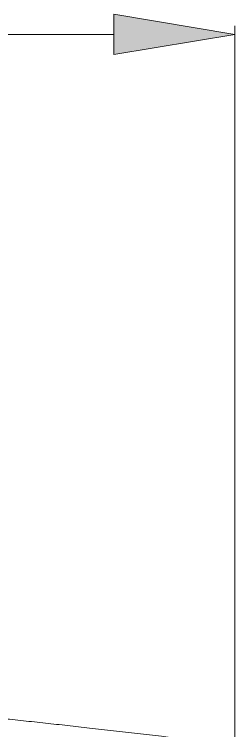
# Model space of a CAD drawing. Header units: inches. Extents: x 0 to 40, y 35.9 to 64.1.
# Drawn here: x 28.512 to 28.819, y 53.365 to 54.362 of the extents above; entities that cross this region are included whole.
import ezdxf

# ---------------------------------------------------------------- set-up
doc = ezdxf.new("R2010")
doc.units = ezdxf.units.IN
doc.header["$MEASUREMENT"] = 0
doc.layers.add('2', color=7, linetype='Continuous')

# ---------------------------------------------------------------- blocks, each defined once
blk = doc.blocks.new('block 2317')
at = {"layer": '2', "color": 7, "lineweight": 18, "true_color": 0xffffff}
blk.add_open_spline([(28.6172, 53.36918), (28.68393, 53.36169), (28.7506, 53.3538), (28.81726, 53.34548)], degree=3, dxfattribs=at)
blk = doc.blocks.new('block 2757')
at = {"layer": '2', "color": 7, "lineweight": 18, "true_color": 0xffffff}
blk.add_lwpolyline([(28.42514, 53.38957), (28.42896, 53.38918), (28.43282, 53.3888), (28.43664, 53.3884), (28.4405, 53.38802), (28.44433, 53.38763), (28.44819, 53.38723), (28.45201, 53.38685), (28.45587, 53.38646), (28.45973, 53.38606), (28.46355, 53.38566), (28.46741, 53.38527), (28.47123, 53.38489), (28.47509, 53.38448), (28.47892, 53.38408), (28.48277, 53.38368), (28.4866, 53.38329), (28.49046, 53.38289), (28.49428, 53.38248), (28.49814, 53.38208), (28.50196, 53.38169), (28.50582, 53.38127), (28.50965, 53.38088), (28.51351, 53.38046), (28.51733, 53.38007), (28.52119, 53.37965), (28.52501, 53.37924), (28.52887, 53.37884), (28.53269, 53.37843), (28.53655, 53.37802), (28.54038, 53.3776), (28.54424, 53.37719), (28.54806, 53.37678), (28.55192, 53.37636), (28.55574, 53.37595), (28.5596, 53.37554), (28.56342, 53.37511), (28.56728, 53.37469), (28.57111, 53.37428), (28.57497, 53.37387), (28.57879, 53.37343), (28.58265, 53.373), (28.58647, 53.37259), (28.5903, 53.37218), (28.59415, 53.37175), (28.59798, 53.37132), (28.60184, 53.37089), (28.60566, 53.37045), (28.60952, 53.37004), (28.61334, 53.36961), (28.6172, 53.36918)], dxfattribs=at)
blk = doc.blocks.new('block 3526')
at = {"color": 5, "lineweight": 18, "true_color": 0x0000ff}
blk.add_lwpolyline([(28.81912, 53.03015), (28.81912, 54.34654)], dxfattribs=at)
blk = doc.blocks.new('block 3528')
at = {"color": 5, "lineweight": 18, "true_color": 0x0000ff}
blk.add_lwpolyline([(28.65083, 54.33443), (27.05833, 54.33443)], dxfattribs=at)
blk = doc.blocks.new('block 3530')
at = {"true_color": 0x0000ff}
h = blk.add_hatch(color=5, dxfattribs=at)
h.dxf.hatch_style = 2
h.paths.add_polyline_path([(28.65083, 54.36247), (28.65083, 54.30638), (28.81912, 54.33443)])
at = {"lineweight": 0}
blk.add_lwpolyline([(28.65083, 54.36247), (28.65083, 54.30638), (28.81912, 54.33443), (28.65083, 54.36247)], dxfattribs=at)
blk = doc.blocks.new('block 3534')
at = {"lineweight": 0}
blk.add_lwpolyline([(28.81912, 54.33443), (28.81912, 54.33443)], dxfattribs=at)
blk = doc.blocks.new('block 3524')
for name in ['block 3530', 'block 3526', 'block 3528', 'block 3534']:
    blk.add_blockref(name, (0, 0))

msp = doc.modelspace()

# ---------------------------------------------------------------- block references
msp.add_blockref('block 3524', (0, 0))
at = {"layer": '2'}
for name in ['block 2757', 'block 2317']:
    msp.add_blockref(name, (0, 0), dxfattribs=at)

doc.saveas('drawing.dxf')
